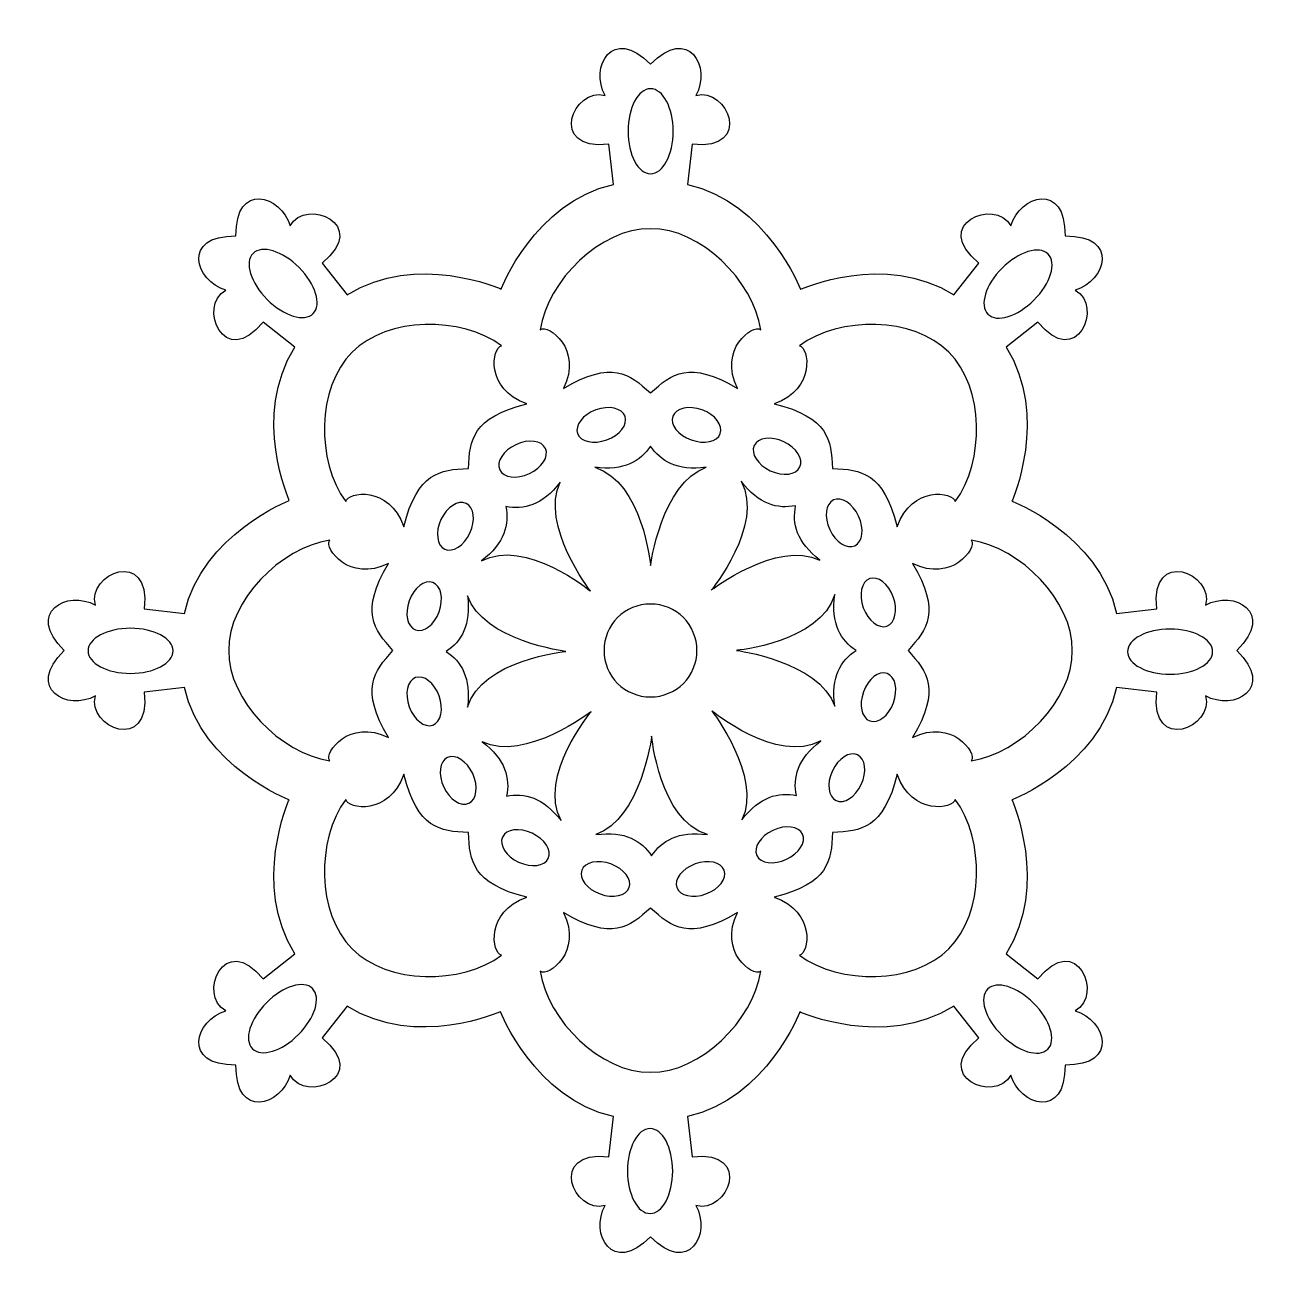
# Model space of a CAD drawing. Header units: centimetres. Extents: x -1 to 124, y -94 to 8.
# Drawn here: x -1.22 to 9.17, y -94.15 to -83.76 of the extents above; entities that cross this region are included whole.
import ezdxf

# ---------------------------------------------------------------- set-up
doc = ezdxf.new("R2010")
doc.units = ezdxf.units.CM
doc.header["$MEASUREMENT"] = 0
doc.layers.add('layer 1', color=7, linetype='Continuous')

msp = doc.modelspace()

# ---------------------------------------------------------------- linework, layer by layer
at = {"layer": 'layer 1', "color": 250}
for points, knots in [([(1.01698, -91.47773), (1.01698, -91.47773), (0.75492, -91.68626), (0.75492, -91.68626), (0.75492, -91.68626), (0.43206, -91.28275), (0.2059, -91.82088), (0.44637, -91.95127), (0.44637, -91.95127), (0.1903, -92.02363), (0.07333, -92.40579), (0.52923, -92.40123), (0.52923, -92.40123), (0.52466, -92.85713), (0.90681, -92.74015), (0.97918, -92.48409), (0.97918, -92.48409), (1.10958, -92.72455), (1.64769, -92.49838), (1.24418, -92.17553), (1.24418, -92.17553), (1.24418, -92.17553), (1.45272, -91.91348), (1.45272, -91.91348), (1.45272, -91.91348), (2.02983, -92.27221), (2.72613, -91.95793), (2.72613, -91.95793), (2.72613, -91.95793), (2.72613, -91.95793), (3.00187, -92.67483), (3.66361, -92.82923), (3.66361, -92.82923), (3.66361, -92.82923), (3.62577, -93.16199), (3.62577, -93.16199), (3.62577, -93.16199), (3.11216, -93.10497), (3.33275, -93.6454), (3.59497, -93.56756), (3.59497, -93.56756), (3.4651, -93.79981), (3.65258, -94.15274), (3.97173, -93.82714), (3.97173, -93.82714), (4.29088, -94.15274), (4.47838, -93.79981), (4.34849, -93.56756), (4.34849, -93.56756), (4.61073, -93.6454), (4.83132, -93.10497), (4.31771, -93.16199), (4.31771, -93.16199), (4.31771, -93.16199), (4.27985, -92.82923), (4.27985, -92.82923), (4.27985, -92.82923), (4.9416, -92.67483), (5.21173, -91.96023), (5.21173, -91.96023), (5.21173, -91.96023), (5.21173, -91.96023), (5.91362, -92.27218), (6.49074, -91.91345), (6.49074, -91.91345), (6.49074, -91.91345), (6.69927, -92.1755), (6.69927, -92.1755), (6.69927, -92.1755), (6.29577, -92.49835), (6.83389, -92.72451), (6.96427, -92.48404), (6.96427, -92.48404), (7.03666, -92.74011), (7.4188, -92.85709), (7.41424, -92.40119), (7.41424, -92.40119), (7.87014, -92.40576), (7.75316, -92.02361), (7.4971, -91.95123), (7.4971, -91.95123), (7.73756, -91.82084), (7.51139, -91.28272), (7.18854, -91.68623), (7.18854, -91.68623), (7.18854, -91.68623), (6.92648, -91.4777), (6.92648, -91.4777), (6.92648, -91.4777), (7.28522, -90.90058), (6.97328, -90.1987), (6.97328, -90.1987), (6.97328, -90.1987), (6.97328, -90.1987), (7.68784, -89.92854), (7.84224, -89.2668), (7.84224, -89.2668), (7.84224, -89.2668), (8.17501, -89.30464), (8.17501, -89.30464), (8.17501, -89.30464), (8.11797, -89.81825), (8.65841, -89.59766), (8.58057, -89.33544), (8.58057, -89.33544), (8.81282, -89.46532), (9.16576, -89.27782), (8.84015, -88.95868), (8.84015, -88.95868), (9.16575, -88.63953), (8.81282, -88.45203), (8.58057, -88.58192), (8.58057, -88.58192), (8.65841, -88.31968), (8.11797, -88.0991), (8.17501, -88.6127), (8.17501, -88.6127), (8.17501, -88.6127), (7.84224, -88.65056), (7.84224, -88.65056), (7.84224, -88.65056), (7.68784, -87.9888), (6.97324, -87.71867), (6.97324, -87.71867), (6.97324, -87.71867), (6.97324, -87.71867), (7.28519, -87.01678), (6.92646, -86.43967), (6.92646, -86.43967), (6.92646, -86.43967), (7.1885, -86.23113), (7.1885, -86.23113), (7.1885, -86.23113), (7.51136, -86.63463), (7.73752, -86.09652), (7.49705, -85.96613), (7.49705, -85.96613), (7.75312, -85.89375), (7.8701, -85.51161), (7.4142, -85.51617), (7.4142, -85.51617), (7.41877, -85.06026), (7.03662, -85.17724), (6.96424, -85.4333), (6.96424, -85.4333), (6.83385, -85.19284), (6.29573, -85.41901), (6.69923, -85.74186), (6.69923, -85.74186), (6.69923, -85.74186), (6.49071, -86.00392), (6.49071, -86.00392), (6.49071, -86.00392), (5.91359, -85.64517), (5.21728, -85.95948), (5.21728, -85.95948), (5.21728, -85.95948), (5.21728, -85.95948), (4.94154, -85.24259), (4.2798, -85.08818), (4.2798, -85.08818), (4.2798, -85.08818), (4.31764, -84.75543), (4.31764, -84.75543), (4.31764, -84.75543), (4.83124, -84.81246), (4.61067, -84.27202), (4.34843, -84.34987), (4.34843, -84.34987), (4.47831, -84.11761), (4.29082, -83.76469), (3.97168, -84.09029), (3.97168, -84.09029), (3.65253, -83.76469), (3.46503, -84.11761), (3.59492, -84.34987), (3.59492, -84.34987), (3.33268, -84.27202), (3.1121, -84.81246), (3.62571, -84.75543), (3.62571, -84.75543), (3.62571, -84.75543), (3.66356, -85.08818), (3.66356, -85.08818), (3.66356, -85.08818), (3.00182, -85.24259), (2.73168, -85.95719), (2.73168, -85.95719), (2.73168, -85.95719), (2.73168, -85.95719), (2.02979, -85.64524), (1.45269, -86.00397), (1.45269, -86.00397), (1.45269, -86.00397), (1.24416, -85.74192), (1.24416, -85.74192), (1.24416, -85.74192), (1.64765, -85.41907), (1.10954, -85.1929), (0.97915, -85.43338), (0.97915, -85.43338), (0.90678, -85.1773), (0.52463, -85.06033), (0.52919, -85.51623), (0.52919, -85.51623), (0.07328, -85.51166), (0.19028, -85.89381), (0.44633, -85.96618), (0.44633, -85.96618), (0.20587, -86.09659), (0.43203, -86.6347), (0.75488, -86.23119), (0.75488, -86.23119), (0.75488, -86.23119), (1.01694, -86.43972), (1.01694, -86.43972), (1.01694, -86.43972), (0.65821, -87.01683), (0.97248, -87.71314), (0.97248, -87.71314), (0.97248, -87.71314), (0.97248, -87.71314), (0.25559, -87.98886), (0.10118, -88.65061), (0.10118, -88.65061), (0.10118, -88.65061), (-0.23158, -88.61277), (-0.23158, -88.61277), (-0.23158, -88.61277), (-0.17455, -88.09916), (-0.71498, -88.31975), (-0.63714, -88.58197), (-0.63714, -88.58197), (-0.86939, -88.45209), (-1.22232, -88.63958), (-0.89673, -88.95873), (-0.89673, -88.95873), (-1.22232, -89.27788), (-0.86939, -89.46538), (-0.63714, -89.33549), (-0.63714, -89.33549), (-0.71498, -89.59772), (-0.17455, -89.81831), (-0.23158, -89.3047), (-0.23158, -89.3047), (-0.23158, -89.3047), (0.10118, -89.26685), (0.10118, -89.26685), (0.10118, -89.26685), (0.25559, -89.9286), (0.97019, -90.19873), (0.97019, -90.19873), (0.97019, -90.19873), (0.97019, -90.19873), (0.65823, -90.90062), (1.01698, -91.47773)], [0, 0, 0, 0, 0.01538462, 0.01538462, 0.01538462, 0.01538462, 0.03076923, 0.03076923, 0.03076923, 0.03076923, 0.04615385, 0.04615385, 0.04615385, 0.04615385, 0.06153846, 0.06153846, 0.06153846, 0.06153846, 0.07692308, 0.07692308, 0.07692308, 0.07692308, 0.09230769, 0.09230769, 0.09230769, 0.09230769, 0.10769231, 0.10769231, 0.10769231, 0.10769231, 0.12307692, 0.12307692, 0.12307692, 0.12307692, 0.13846154, 0.13846154, 0.13846154, 0.13846154, 0.15384615, 0.15384615, 0.15384615, 0.15384615, 0.16923077, 0.16923077, 0.16923077, 0.16923077, 0.18461538, 0.18461538, 0.18461538, 0.18461538, 0.2, 0.2, 0.2, 0.2, 0.21538462, 0.21538462, 0.21538462, 0.21538462, 0.23076923, 0.23076923, 0.23076923, 0.23076923, 0.24615385, 0.24615385, 0.24615385, 0.24615385, 0.26153846, 0.26153846, 0.26153846, 0.26153846, 0.27692308, 0.27692308, 0.27692308, 0.27692308, 0.29230769, 0.29230769, 0.29230769, 0.29230769, 0.30769231, 0.30769231, 0.30769231, 0.30769231, 0.32307692, 0.32307692, 0.32307692, 0.32307692, 0.33846154, 0.33846154, 0.33846154, 0.33846154, 0.35384615, 0.35384615, 0.35384615, 0.35384615, 0.36923077, 0.36923077, 0.36923077, 0.36923077, 0.38461538, 0.38461538, 0.38461538, 0.38461538, 0.4, 0.4, 0.4, 0.4, 0.41538462, 0.41538462, 0.41538462, 0.41538462, 0.43076923, 0.43076923, 0.43076923, 0.43076923, 0.44615385, 0.44615385, 0.44615385, 0.44615385, 0.46153846, 0.46153846, 0.46153846, 0.46153846, 0.47692308, 0.47692308, 0.47692308, 0.47692308, 0.49230769, 0.49230769, 0.49230769, 0.49230769, 0.50769231, 0.50769231, 0.50769231, 0.50769231, 0.52307692, 0.52307692, 0.52307692, 0.52307692, 0.53846154, 0.53846154, 0.53846154, 0.53846154, 0.55384615, 0.55384615, 0.55384615, 0.55384615, 0.56923077, 0.56923077, 0.56923077, 0.56923077, 0.58461538, 0.58461538, 0.58461538, 0.58461538, 0.6, 0.6, 0.6, 0.6, 0.61538462, 0.61538462, 0.61538462, 0.61538462, 0.63076923, 0.63076923, 0.63076923, 0.63076923, 0.64615385, 0.64615385, 0.64615385, 0.64615385, 0.66153846, 0.66153846, 0.66153846, 0.66153846, 0.67692308, 0.67692308, 0.67692308, 0.67692308, 0.69230769, 0.69230769, 0.69230769, 0.69230769, 0.70769231, 0.70769231, 0.70769231, 0.70769231, 0.72307692, 0.72307692, 0.72307692, 0.72307692, 0.73846154, 0.73846154, 0.73846154, 0.73846154, 0.75384615, 0.75384615, 0.75384615, 0.75384615, 0.76923077, 0.76923077, 0.76923077, 0.76923077, 0.78461538, 0.78461538, 0.78461538, 0.78461538, 0.8, 0.8, 0.8, 0.8, 0.81538462, 0.81538462, 0.81538462, 0.81538462, 0.83076923, 0.83076923, 0.83076923, 0.83076923, 0.84615385, 0.84615385, 0.84615385, 0.84615385, 0.86153846, 0.86153846, 0.86153846, 0.86153846, 0.87692308, 0.87692308, 0.87692308, 0.87692308, 0.89230769, 0.89230769, 0.89230769, 0.89230769, 0.90769231, 0.90769231, 0.90769231, 0.90769231, 0.92307692, 0.92307692, 0.92307692, 0.92307692, 0.93846154, 0.93846154, 0.93846154, 0.93846154, 0.95384615, 0.95384615, 0.95384615, 0.95384615, 0.96923077, 0.96923077, 0.96923077, 0.96923077, 1, 1, 1, 1]), ([(4.15987, -84.64703), (4.15987, -84.84194), (4.07592, -84.99996), (3.97238, -84.99996), (3.97238, -84.99996), (3.86883, -84.99996), (3.78488, -84.84194), (3.78488, -84.64703), (3.78488, -84.64703), (3.78488, -84.45209), (3.86883, -84.29409), (3.97238, -84.29409), (3.97238, -84.29409), (4.07592, -84.29409), (4.15987, -84.45209), (4.15987, -84.64703)], [0, 0, 0, 0, 0.2, 0.2, 0.2, 0.2, 0.4, 0.4, 0.4, 0.4, 0.6, 0.6, 0.6, 0.6, 1, 1, 1, 1]), ([(3.97168, -86.81983), (3.79457, -86.66149), (3.65253, -86.54403), (3.2494, -86.78272), (3.2494, -86.78272), (3.40989, -86.45579), (3.12313, -86.24625), (3.05617, -86.29457), (3.05617, -86.29457), (3.12035, -85.88602), (3.55327, -85.45215), (3.97168, -85.45658), (3.97168, -85.45658), (4.39008, -85.45215), (4.823, -85.88602), (4.88719, -86.29457), (4.88719, -86.29457), (4.82023, -86.24625), (4.53347, -86.45579), (4.69396, -86.78272), (4.69396, -86.78272), (4.29082, -86.54403), (4.14878, -86.66149), (3.97168, -86.81983)], [0, 0, 0, 0, 0.14285714, 0.14285714, 0.14285714, 0.14285714, 0.28571429, 0.28571429, 0.28571429, 0.28571429, 0.42857143, 0.42857143, 0.42857143, 0.42857143, 0.57142857, 0.57142857, 0.57142857, 0.57142857, 0.71428571, 0.71428571, 0.71428571, 0.71428571, 1, 1, 1, 1]), ([(1.05348, -85.77848), (1.19131, -85.91631), (1.24369, -86.0874), (1.17047, -86.16061), (1.17047, -86.16061), (1.09724, -86.23384), (0.92615, -86.18147), (0.78832, -86.04363), (0.78832, -86.04363), (0.65049, -85.9058), (0.5981, -85.73472), (0.67133, -85.6615), (0.67133, -85.6615), (0.74455, -85.58828), (0.91564, -85.64065), (1.05348, -85.77848)], [0, 0, 0, 0, 0.2, 0.2, 0.2, 0.2, 0.4, 0.4, 0.4, 0.4, 0.6, 0.6, 0.6, 0.6, 1, 1, 1, 1]), ([(6.77406, -86.16576), (6.70083, -86.09253), (6.75321, -85.92143), (6.89104, -85.78361), (6.89104, -85.78361), (7.02887, -85.64578), (7.19997, -85.59341), (7.2732, -85.66663), (7.2732, -85.66663), (7.34641, -85.73987), (7.29404, -85.91096), (7.15621, -86.04879), (7.15621, -86.04879), (7.01838, -86.18662), (6.84729, -86.23899), (6.77406, -86.16576)], [0, 0, 0, 0, 0.2, 0.2, 0.2, 0.2, 0.4, 0.4, 0.4, 0.4, 0.6, 0.6, 0.6, 0.6, 1, 1, 1, 1]), ([(2.45928, -87.44631), (2.22208, -87.45957), (2.03858, -87.47696), (1.9223, -87.9308), (1.9223, -87.9308), (1.80462, -87.58614), (1.45367, -87.64073), (1.44049, -87.72226), (1.44049, -87.72226), (1.19699, -87.38799), (1.19632, -86.77507), (1.4953, -86.48234), (1.4953, -86.48234), (1.78803, -86.18335), (2.40094, -86.18403), (2.73521, -86.42754), (2.73521, -86.42754), (2.65369, -86.44071), (2.59911, -86.79165), (2.94377, -86.90934), (2.94377, -86.90934), (2.48992, -87.02562), (2.47254, -87.20911), (2.45928, -87.44631)], [0, 0, 0, 0, 0.14285714, 0.14285714, 0.14285714, 0.14285714, 0.28571429, 0.28571429, 0.28571429, 0.28571429, 0.42857143, 0.42857143, 0.42857143, 0.42857143, 0.57142857, 0.57142857, 0.57142857, 0.57142857, 0.71428571, 0.71428571, 0.71428571, 0.71428571, 1, 1, 1, 1]), ([(5.48411, -87.44627), (5.47085, -87.20907), (5.45346, -87.02556), (4.99961, -86.90929), (4.99961, -86.90929), (5.34427, -86.7916), (5.28968, -86.44066), (5.20816, -86.42747), (5.20816, -86.42747), (5.54243, -86.18397), (6.15535, -86.1833), (6.44808, -86.48229), (6.44808, -86.48229), (6.74707, -86.77501), (6.7464, -87.38793), (6.50289, -87.7222), (6.50289, -87.7222), (6.48971, -87.64068), (6.13877, -87.58609), (6.02109, -87.93074), (6.02109, -87.93074), (5.9048, -87.47691), (5.72131, -87.45953), (5.48411, -87.44627)], [0, 0, 0, 0, 0.14285714, 0.14285714, 0.14285714, 0.14285714, 0.28571429, 0.28571429, 0.28571429, 0.28571429, 0.42857143, 0.42857143, 0.42857143, 0.42857143, 0.57142857, 0.57142857, 0.57142857, 0.57142857, 0.71428571, 0.71428571, 0.71428571, 0.71428571, 1, 1, 1, 1]), ([(3.60847, -87.20968), (3.49973, -87.24926), (3.3913, -87.22566), (3.3663, -87.15697), (3.3663, -87.15697), (3.3413, -87.08829), (3.40917, -87.00054), (3.51793, -86.96096), (3.51793, -86.96096), (3.62668, -86.92137), (3.7351, -86.94496), (3.76012, -87.01366), (3.76012, -87.01366), (3.78512, -87.08233), (3.71723, -87.1701), (3.60847, -87.20968)], [0, 0, 0, 0, 0.2, 0.2, 0.2, 0.2, 0.4, 0.4, 0.4, 0.4, 0.6, 0.6, 0.6, 0.6, 1, 1, 1, 1]), ([(4.55138, -87.15697), (4.52637, -87.22566), (4.41794, -87.24926), (4.30919, -87.20968), (4.30919, -87.20968), (4.20044, -87.1701), (4.13254, -87.08233), (4.15755, -87.01366), (4.15755, -87.01366), (4.18255, -86.94496), (4.29098, -86.92137), (4.39974, -86.96096), (4.39974, -86.96096), (4.50849, -87.00054), (4.57638, -87.08829), (4.55138, -87.15697)], [0, 0, 0, 0, 0.2, 0.2, 0.2, 0.2, 0.4, 0.4, 0.4, 0.4, 0.6, 0.6, 0.6, 0.6, 1, 1, 1, 1]), ([(2.96565, -87.48937), (2.86076, -87.53829), (2.75069, -87.52424), (2.7198, -87.45799), (2.7198, -87.45799), (2.6889, -87.39175), (2.7489, -87.2984), (2.85379, -87.24948), (2.85379, -87.24948), (2.95869, -87.20056), (3.06875, -87.21461), (3.09964, -87.28086), (3.09964, -87.28086), (3.13053, -87.3471), (3.07054, -87.44045), (2.96565, -87.48937)], [0, 0, 0, 0, 0.2, 0.2, 0.2, 0.2, 0.4, 0.4, 0.4, 0.4, 0.6, 0.6, 0.6, 0.6, 1, 1, 1, 1]), ([(4.96672, -87.46558), (4.86183, -87.41667), (4.80184, -87.32331), (4.83273, -87.25707), (4.83273, -87.25707), (4.86361, -87.19081), (4.97369, -87.17676), (5.07858, -87.22568), (5.07858, -87.22568), (5.18347, -87.2746), (5.24346, -87.36795), (5.21257, -87.4342), (5.21257, -87.4342), (5.18169, -87.50045), (5.07161, -87.5145), (4.96672, -87.46558)], [0, 0, 0, 0, 0.2, 0.2, 0.2, 0.2, 0.4, 0.4, 0.4, 0.4, 0.6, 0.6, 0.6, 0.6, 1, 1, 1, 1]), ([(3.97238, -88.25354), (3.97238, -88.25354), (3.9062, -87.55872), (3.50915, -87.43739), (3.50915, -87.43739), (3.75179, -87.47047), (3.88942, -87.38566), (3.97238, -87.26092), (3.97238, -87.26092), (4.05532, -87.38566), (4.19226, -87.47047), (4.4349, -87.43739), (4.4349, -87.43739), (4.06061, -87.56974), (3.97238, -88.25354), (3.97238, -88.25354)], [0, 0, 0, 0, 0.2, 0.2, 0.2, 0.2, 0.4, 0.4, 0.4, 0.4, 0.6, 0.6, 0.6, 0.6, 1, 1, 1, 1]), ([(3.47239, -88.46429), (3.47239, -88.46429), (2.93428, -88.01976), (2.56774, -88.21474), (2.56774, -88.21474), (2.7627, -88.06656), (2.80005, -87.90926), (2.77051, -87.76241), (2.77051, -87.76241), (2.91736, -87.79195), (3.07417, -87.7551), (3.22234, -87.56013), (3.22234, -87.56013), (3.05127, -87.91839), (3.47239, -88.46429), (3.47239, -88.46429)], [0, 0, 0, 0, 0.2, 0.2, 0.2, 0.2, 0.4, 0.4, 0.4, 0.4, 0.6, 0.6, 0.6, 0.6, 1, 1, 1, 1]), ([(5.37912, -88.20799), (5.02086, -88.03691), (4.47494, -88.45806), (4.47494, -88.45806), (4.47494, -88.45806), (4.47494, -88.45806), (4.91948, -87.91993), (4.72451, -87.55339), (4.72451, -87.55339), (4.87268, -87.74836), (5.02998, -87.78571), (5.17684, -87.75616), (5.17684, -87.75616), (5.1473, -87.90302), (5.18414, -88.05982), (5.37912, -88.20799)], [0, 0, 0, 0, 0.2, 0.2, 0.2, 0.2, 0.4, 0.4, 0.4, 0.4, 0.6, 0.6, 0.6, 0.6, 1, 1, 1, 1]), ([(2.47173, -87.98329), (2.42283, -88.08817), (2.32947, -88.14816), (2.26322, -88.11728), (2.26322, -88.11728), (2.19697, -88.08638), (2.18292, -87.97632), (2.23182, -87.87144), (2.23182, -87.87144), (2.28074, -87.76656), (2.37409, -87.70656), (2.44034, -87.73746), (2.44034, -87.73746), (2.50659, -87.76834), (2.52065, -87.87839), (2.47173, -87.98329)], [0, 0, 0, 0, 0.2, 0.2, 0.2, 0.2, 0.4, 0.4, 0.4, 0.4, 0.6, 0.6, 0.6, 0.6, 1, 1, 1, 1]), ([(5.66839, -88.08835), (5.60214, -88.11924), (5.50879, -88.05926), (5.45988, -87.95436), (5.45988, -87.95436), (5.41097, -87.84947), (5.42502, -87.73941), (5.49127, -87.70852), (5.49127, -87.70852), (5.55753, -87.67762), (5.65088, -87.73762), (5.69979, -87.84251), (5.69979, -87.84251), (5.7487, -87.9474), (5.73464, -88.05747), (5.66839, -88.08835)], [0, 0, 0, 0, 0.2, 0.2, 0.2, 0.2, 0.4, 0.4, 0.4, 0.4, 0.6, 0.6, 0.6, 0.6, 1, 1, 1, 1]), ([(1.79572, -89.68101), (1.46879, -89.52052), (1.25925, -89.80727), (1.30757, -89.87424), (1.30757, -89.87424), (0.89901, -89.81006), (0.46515, -89.37714), (0.46958, -88.95873), (0.46958, -88.95873), (0.46515, -88.54033), (0.89901, -88.10741), (1.30757, -88.04322), (1.30757, -88.04322), (1.25925, -88.11018), (1.46879, -88.39694), (1.79572, -88.23644), (1.79572, -88.23644), (1.55702, -88.63958), (1.67448, -88.78162), (1.83283, -88.95873), (1.83283, -88.95873), (1.67448, -89.13583), (1.55702, -89.27788), (1.79572, -89.68101)], [0, 0, 0, 0, 0.14285714, 0.14285714, 0.14285714, 0.14285714, 0.28571429, 0.28571429, 0.28571429, 0.28571429, 0.42857143, 0.42857143, 0.42857143, 0.42857143, 0.57142857, 0.57142857, 0.57142857, 0.57142857, 0.71428571, 0.71428571, 0.71428571, 0.71428571, 1, 1, 1, 1]), ([(6.11059, -88.95868), (6.26894, -88.78157), (6.3864, -88.63953), (6.1477, -88.23639), (6.1477, -88.23639), (6.47463, -88.39689), (6.68418, -88.11012), (6.63586, -88.04316), (6.63586, -88.04316), (7.04441, -88.10734), (7.47828, -88.54026), (7.47385, -88.95868), (7.47385, -88.95868), (7.47828, -89.37708), (7.04441, -89.81), (6.63586, -89.87419), (6.63586, -89.87419), (6.68418, -89.80723), (6.47463, -89.52047), (6.1477, -89.68096), (6.1477, -89.68096), (6.3864, -89.27782), (6.26894, -89.13578), (6.11059, -88.95868)], [0, 0, 0, 0, 0.14285714, 0.14285714, 0.14285714, 0.14285714, 0.28571429, 0.28571429, 0.28571429, 0.28571429, 0.42857143, 0.42857143, 0.42857143, 0.42857143, 0.57142857, 0.57142857, 0.57142857, 0.57142857, 0.71428571, 0.71428571, 0.71428571, 0.71428571, 1, 1, 1, 1]), ([(2.02059, -88.78809), (1.95189, -88.76309), (1.92831, -88.65466), (1.96789, -88.5459), (1.96789, -88.5459), (2.00748, -88.43713), (2.09524, -88.36925), (2.16392, -88.39425), (2.16392, -88.39425), (2.23261, -88.41924), (2.25621, -88.52767), (2.21663, -88.63644), (2.21663, -88.63644), (2.17704, -88.74519), (2.08927, -88.81309), (2.02059, -88.78809)], [0, 0, 0, 0, 0.2, 0.2, 0.2, 0.2, 0.4, 0.4, 0.4, 0.4, 0.6, 0.6, 0.6, 0.6, 1, 1, 1, 1]), ([(5.739, -88.60421), (5.69942, -88.49544), (5.72301, -88.38702), (5.7917, -88.36201), (5.7917, -88.36201), (5.86039, -88.33701), (5.94815, -88.4049), (5.98774, -88.51366), (5.98774, -88.51366), (6.02732, -88.62242), (6.00373, -88.73086), (5.93505, -88.75586), (5.93505, -88.75586), (5.86637, -88.78086), (5.77858, -88.71296), (5.739, -88.60421)], [0, 0, 0, 0, 0.2, 0.2, 0.2, 0.2, 0.4, 0.4, 0.4, 0.4, 0.6, 0.6, 0.6, 0.6, 1, 1, 1, 1]), ([(3.26788, -88.96687), (3.26788, -88.96687), (2.57304, -89.03303), (2.45172, -89.43008), (2.45172, -89.43008), (2.48481, -89.18745), (2.4, -89.04981), (2.27526, -88.96687), (2.27526, -88.96687), (2.4, -88.88391), (2.48481, -88.74698), (2.45172, -88.50433), (2.45172, -88.50433), (2.58407, -88.87863), (3.26788, -88.96687), (3.26788, -88.96687)], [0, 0, 0, 0, 0.2, 0.2, 0.2, 0.2, 0.4, 0.4, 0.4, 0.4, 0.6, 0.6, 0.6, 0.6, 1, 1, 1, 1]), ([(5.50185, -89.42056), (5.36951, -89.04627), (4.6857, -88.95803), (4.6857, -88.95803), (4.6857, -88.95803), (4.6857, -88.95803), (5.38053, -88.89186), (5.50185, -88.49481), (5.50185, -88.49481), (5.46877, -88.73745), (5.55359, -88.87508), (5.67832, -88.95803), (5.67832, -88.95803), (5.55359, -89.041), (5.46877, -89.17792), (5.50185, -89.42056)], [0, 0, 0, 0, 0.2, 0.2, 0.2, 0.2, 0.4, 0.4, 0.4, 0.4, 0.6, 0.6, 0.6, 0.6, 1, 1, 1, 1]), ([(3.97168, -89.34471), (3.75849, -89.34471), (3.58565, -89.17189), (3.58565, -88.95869), (3.58565, -88.95869), (3.58565, -88.7455), (3.75849, -88.57268), (3.97168, -88.57268), (3.97168, -88.57268), (4.18487, -88.57268), (4.35769, -88.7455), (4.35769, -88.95869), (4.35769, -88.95869), (4.35769, -89.17189), (4.18487, -89.34471), (3.97168, -89.34471)], [0, 0, 0, 0, 0.2, 0.2, 0.2, 0.2, 0.4, 0.4, 0.4, 0.4, 0.6, 0.6, 0.6, 0.6, 1, 1, 1, 1]), ([(0.00664, -88.96168), (0.00664, -89.06523), (-0.15137, -89.14918), (-0.3463, -89.14919), (-0.3463, -89.14919), (-0.54123, -89.14919), (-0.69925, -89.06524), (-0.69925, -88.9617), (-0.69925, -88.9617), (-0.69925, -88.85814), (-0.54124, -88.7742), (-0.34631, -88.7742), (-0.34631, -88.7742), (-0.15138, -88.77419), (0.00664, -88.85813), (0.00664, -88.96168)], [0, 0, 0, 0, 0.2, 0.2, 0.2, 0.2, 0.4, 0.4, 0.4, 0.4, 0.6, 0.6, 0.6, 0.6, 1, 1, 1, 1]), ([(8.28643, -89.156), (8.0915, -89.15599), (7.93349, -89.07205), (7.93349, -88.96848), (7.93349, -88.96848), (7.93349, -88.86493), (8.0915, -88.78097), (8.28643, -88.78098), (8.28643, -88.78098), (8.48137, -88.78098), (8.63938, -88.86495), (8.63938, -88.9685), (8.63938, -88.9685), (8.63938, -89.07206), (8.48137, -89.156), (8.28643, -89.156)], [0, 0, 0, 0, 0.2, 0.2, 0.2, 0.2, 0.4, 0.4, 0.4, 0.4, 0.6, 0.6, 0.6, 0.6, 1, 1, 1, 1]), ([(5.9892, -89.39209), (5.94961, -89.50084), (5.86185, -89.56872), (5.79316, -89.54372), (5.79316, -89.54372), (5.72447, -89.51872), (5.70088, -89.41028), (5.74046, -89.30153), (5.74046, -89.30153), (5.78005, -89.19279), (5.86782, -89.1249), (5.93651, -89.1499), (5.93651, -89.1499), (6.00519, -89.17492), (6.02879, -89.28333), (5.9892, -89.39209)], [0, 0, 0, 0, 0.2, 0.2, 0.2, 0.2, 0.4, 0.4, 0.4, 0.4, 0.6, 0.6, 0.6, 0.6, 1, 1, 1, 1]), ([(2.16392, -89.57783), (2.09524, -89.60284), (2.00748, -89.53495), (1.96789, -89.4262), (1.96789, -89.4262), (1.92831, -89.31745), (1.95189, -89.20903), (2.02059, -89.18402), (2.02059, -89.18402), (2.08927, -89.15901), (2.17704, -89.22689), (2.21663, -89.33564), (2.21663, -89.33564), (2.25621, -89.4444), (2.23261, -89.55282), (2.16392, -89.57783)], [0, 0, 0, 0, 0.2, 0.2, 0.2, 0.2, 0.4, 0.4, 0.4, 0.4, 0.6, 0.6, 0.6, 0.6, 1, 1, 1, 1]), ([(3.22908, -90.37151), (3.0809, -90.17653), (2.9236, -90.1392), (2.77675, -90.16873), (2.77675, -90.16873), (2.80629, -90.02188), (2.76944, -89.86508), (2.57447, -89.7169), (2.57447, -89.7169), (2.93272, -89.88798), (3.47863, -89.46684), (3.47863, -89.46684), (3.47863, -89.46684), (3.47863, -89.46684), (3.0341, -90.00497), (3.22908, -90.37151)], [0, 0, 0, 0, 0.2, 0.2, 0.2, 0.2, 0.4, 0.4, 0.4, 0.4, 0.6, 0.6, 0.6, 0.6, 1, 1, 1, 1]), ([(4.73124, -90.36478), (4.90232, -90.00652), (4.48118, -89.4606), (4.48118, -89.4606), (4.48118, -89.4606), (4.48118, -89.4606), (5.01931, -89.90513), (5.38585, -89.71017), (5.38585, -89.71017), (5.19087, -89.85834), (5.15353, -90.01564), (5.18308, -90.1625), (5.18308, -90.1625), (5.03621, -90.13295), (4.87942, -90.1698), (4.73124, -90.36478)], [0, 0, 0, 0, 0.2, 0.2, 0.2, 0.2, 0.4, 0.4, 0.4, 0.4, 0.6, 0.6, 0.6, 0.6, 1, 1, 1, 1]), ([(3.9812, -90.66399), (3.89825, -90.53925), (3.76132, -90.45443), (3.51867, -90.48752), (3.51867, -90.48752), (3.89297, -90.35516), (3.9812, -89.67136), (3.9812, -89.67136), (3.9812, -89.67136), (3.9812, -89.67136), (4.04738, -90.3662), (4.44443, -90.48752), (4.44443, -90.48752), (4.20179, -90.45443), (4.06415, -90.53925), (3.9812, -90.66399)], [0, 0, 0, 0, 0.2, 0.2, 0.2, 0.2, 0.4, 0.4, 0.4, 0.4, 0.6, 0.6, 0.6, 0.6, 1, 1, 1, 1]), ([(2.46365, -90.22717), (2.3974, -90.25806), (2.30405, -90.19808), (2.25513, -90.09319), (2.25513, -90.09319), (2.20622, -89.98828), (2.22027, -89.87821), (2.28653, -89.84732), (2.28653, -89.84732), (2.35278, -89.81643), (2.44613, -89.87642), (2.49504, -89.98132), (2.49504, -89.98132), (2.54396, -90.08621), (2.5299, -90.19629), (2.46365, -90.22717)], [0, 0, 0, 0, 0.2, 0.2, 0.2, 0.2, 0.4, 0.4, 0.4, 0.4, 0.6, 0.6, 0.6, 0.6, 1, 1, 1, 1]), ([(5.51313, -90.20509), (5.44688, -90.17421), (5.43282, -90.06412), (5.48172, -89.95923), (5.48172, -89.95923), (5.53063, -89.85434), (5.624, -89.79434), (5.69023, -89.82523), (5.69023, -89.82523), (5.75648, -89.85612), (5.77055, -89.96619), (5.72164, -90.0711), (5.72164, -90.0711), (5.67273, -90.17599), (5.57938, -90.23599), (5.51313, -90.20509)], [0, 0, 0, 0, 0.2, 0.2, 0.2, 0.2, 0.4, 0.4, 0.4, 0.4, 0.6, 0.6, 0.6, 0.6, 1, 1, 1, 1]), ([(2.73526, -91.48992), (2.40098, -91.73342), (1.78808, -91.7341), (1.49534, -91.43511), (1.49534, -91.43511), (1.19635, -91.14239), (1.19702, -90.52947), (1.44053, -90.19519), (1.44053, -90.19519), (1.45371, -90.27672), (1.80465, -90.33131), (1.92233, -89.98664), (1.92233, -89.98664), (2.03862, -90.44049), (2.22212, -90.45788), (2.45931, -90.47114), (2.45931, -90.47114), (2.47257, -90.70833), (2.48996, -90.89184), (2.9438, -91.00811), (2.9438, -91.00811), (2.59915, -91.1258), (2.65374, -91.47674), (2.73526, -91.48992)], [0, 0, 0, 0, 0.14285714, 0.14285714, 0.14285714, 0.14285714, 0.28571429, 0.28571429, 0.28571429, 0.28571429, 0.42857143, 0.42857143, 0.42857143, 0.42857143, 0.57142857, 0.57142857, 0.57142857, 0.57142857, 0.71428571, 0.71428571, 0.71428571, 0.71428571, 1, 1, 1, 1]), ([(4.99965, -91.00808), (5.4535, -90.8918), (5.47088, -90.7083), (5.48414, -90.4711), (5.48414, -90.4711), (5.72134, -90.45783), (5.90484, -90.44045), (6.02112, -89.98661), (6.02112, -89.98661), (6.13881, -90.33126), (6.48975, -90.27667), (6.50294, -90.19515), (6.50294, -90.19515), (6.74643, -90.52943), (6.74711, -91.14234), (6.44812, -91.43507), (6.44812, -91.43507), (6.15539, -91.73406), (5.54248, -91.73339), (5.2082, -91.48988), (5.2082, -91.48988), (5.28972, -91.4767), (5.34431, -91.12575), (4.99965, -91.00808)], [0, 0, 0, 0, 0.14285714, 0.14285714, 0.14285714, 0.14285714, 0.28571429, 0.28571429, 0.28571429, 0.28571429, 0.42857143, 0.42857143, 0.42857143, 0.42857143, 0.57142857, 0.57142857, 0.57142857, 0.57142857, 0.71428571, 0.71428571, 0.71428571, 0.71428571, 1, 1, 1, 1]), ([(3.1228, -90.68468), (3.09192, -90.75094), (2.98186, -90.76501), (2.87696, -90.71609), (2.87696, -90.71609), (2.77207, -90.66719), (2.71208, -90.57383), (2.74296, -90.50758), (2.74296, -90.50758), (2.77386, -90.44132), (2.88392, -90.42726), (2.98881, -90.47618), (2.98881, -90.47618), (3.09371, -90.52507), (3.15369, -90.61843), (3.1228, -90.68468)], [0, 0, 0, 0, 0.2, 0.2, 0.2, 0.2, 0.4, 0.4, 0.4, 0.4, 0.6, 0.6, 0.6, 0.6, 1, 1, 1, 1]), ([(5.10066, -90.69207), (4.99576, -90.74098), (4.8857, -90.72692), (4.85481, -90.66067), (4.85481, -90.66067), (4.82392, -90.59441), (4.88391, -90.50106), (4.98881, -90.45215), (4.98881, -90.45215), (5.09369, -90.40325), (5.20376, -90.41731), (5.23465, -90.48357), (5.23465, -90.48357), (5.26555, -90.54982), (5.20555, -90.64316), (5.10066, -90.69207)], [0, 0, 0, 0, 0.2, 0.2, 0.2, 0.2, 0.4, 0.4, 0.4, 0.4, 0.6, 0.6, 0.6, 0.6, 1, 1, 1, 1]), ([(3.55242, -90.98021), (3.44367, -90.94063), (3.37577, -90.85284), (3.40078, -90.78416), (3.40078, -90.78416), (3.42578, -90.71547), (3.53422, -90.69188), (3.64297, -90.73147), (3.64297, -90.73147), (3.75172, -90.77106), (3.8196, -90.85883), (3.7946, -90.92752), (3.7946, -90.92752), (3.7696, -90.99621), (3.66118, -91.0198), (3.55242, -90.98021)], [0, 0, 0, 0, 0.2, 0.2, 0.2, 0.2, 0.4, 0.4, 0.4, 0.4, 0.6, 0.6, 0.6, 0.6, 1, 1, 1, 1]), ([(4.18978, -90.92752), (4.16478, -90.85883), (4.23267, -90.77106), (4.34142, -90.73147), (4.34142, -90.73147), (4.45019, -90.69188), (4.5586, -90.71547), (4.58361, -90.78416), (4.58361, -90.78416), (4.60862, -90.85284), (4.54072, -90.94063), (4.43197, -90.98021), (4.43197, -90.98021), (4.32322, -91.0198), (4.21479, -90.99621), (4.18978, -90.92752)], [0, 0, 0, 0, 0.2, 0.2, 0.2, 0.2, 0.4, 0.4, 0.4, 0.4, 0.6, 0.6, 0.6, 0.6, 1, 1, 1, 1]), ([(3.05622, -91.62285), (3.12318, -91.67117), (3.40995, -91.46162), (3.24945, -91.1347), (3.24945, -91.1347), (3.65258, -91.37339), (3.79463, -91.25593), (3.97173, -91.09757), (3.97173, -91.09757), (4.14884, -91.25593), (4.29088, -91.37339), (4.69402, -91.1347), (4.69402, -91.1347), (4.53352, -91.46162), (4.82028, -91.67117), (4.88725, -91.62285), (4.88725, -91.62285), (4.82307, -92.03141), (4.39015, -92.46527), (3.97173, -92.46084), (3.97173, -92.46084), (3.55333, -92.46527), (3.12041, -92.03141), (3.05622, -91.62285)], [0, 0, 0, 0, 0.14285714, 0.14285714, 0.14285714, 0.14285714, 0.28571429, 0.28571429, 0.28571429, 0.28571429, 0.42857143, 0.42857143, 0.42857143, 0.42857143, 0.57142857, 0.57142857, 0.57142857, 0.57142857, 0.71428571, 0.71428571, 0.71428571, 0.71428571, 1, 1, 1, 1]), ([(1.16506, -91.76627), (1.23829, -91.83949), (1.18592, -92.01058), (1.04808, -92.14841), (1.04808, -92.14841), (0.91023, -92.28626), (0.73914, -92.33864), (0.66592, -92.26543), (0.66592, -92.26543), (0.59269, -92.1922), (0.64506, -92.02111), (0.78291, -91.88327), (0.78291, -91.88327), (0.92074, -91.74543), (1.09184, -91.69305), (1.16506, -91.76627)], [0, 0, 0, 0, 0.2, 0.2, 0.2, 0.2, 0.4, 0.4, 0.4, 0.4, 0.6, 0.6, 0.6, 0.6, 1, 1, 1, 1]), ([(6.77123, -91.77021), (6.84446, -91.69698), (7.01555, -91.74936), (7.15337, -91.8872), (7.15337, -91.8872), (7.29121, -92.02505), (7.34359, -92.19615), (7.27037, -92.26938), (7.27037, -92.26938), (7.19714, -92.3426), (7.02605, -92.29022), (6.88822, -92.15238), (6.88822, -92.15238), (6.75038, -92.01453), (6.69801, -91.84343), (6.77123, -91.77021)], [0, 0, 0, 0, 0.2, 0.2, 0.2, 0.2, 0.4, 0.4, 0.4, 0.4, 0.6, 0.6, 0.6, 0.6, 1, 1, 1, 1]), ([(3.78081, -93.28137), (3.78081, -93.08643), (3.86475, -92.92841), (3.96831, -92.92839), (3.96831, -92.92839), (4.07186, -92.92839), (4.15581, -93.08642), (4.15581, -93.28136), (4.15581, -93.28136), (4.15581, -93.47629), (4.07186, -93.63432), (3.96831, -93.63432), (3.96831, -93.63432), (3.86475, -93.63433), (3.78081, -93.4763), (3.78081, -93.28137)], [0, 0, 0, 0, 0.2, 0.2, 0.2, 0.2, 0.4, 0.4, 0.4, 0.4, 0.6, 0.6, 0.6, 0.6, 1, 1, 1, 1])]:
    msp.add_open_spline(points, degree=3, knots=knots, dxfattribs=at)

doc.saveas('drawing.dxf')
